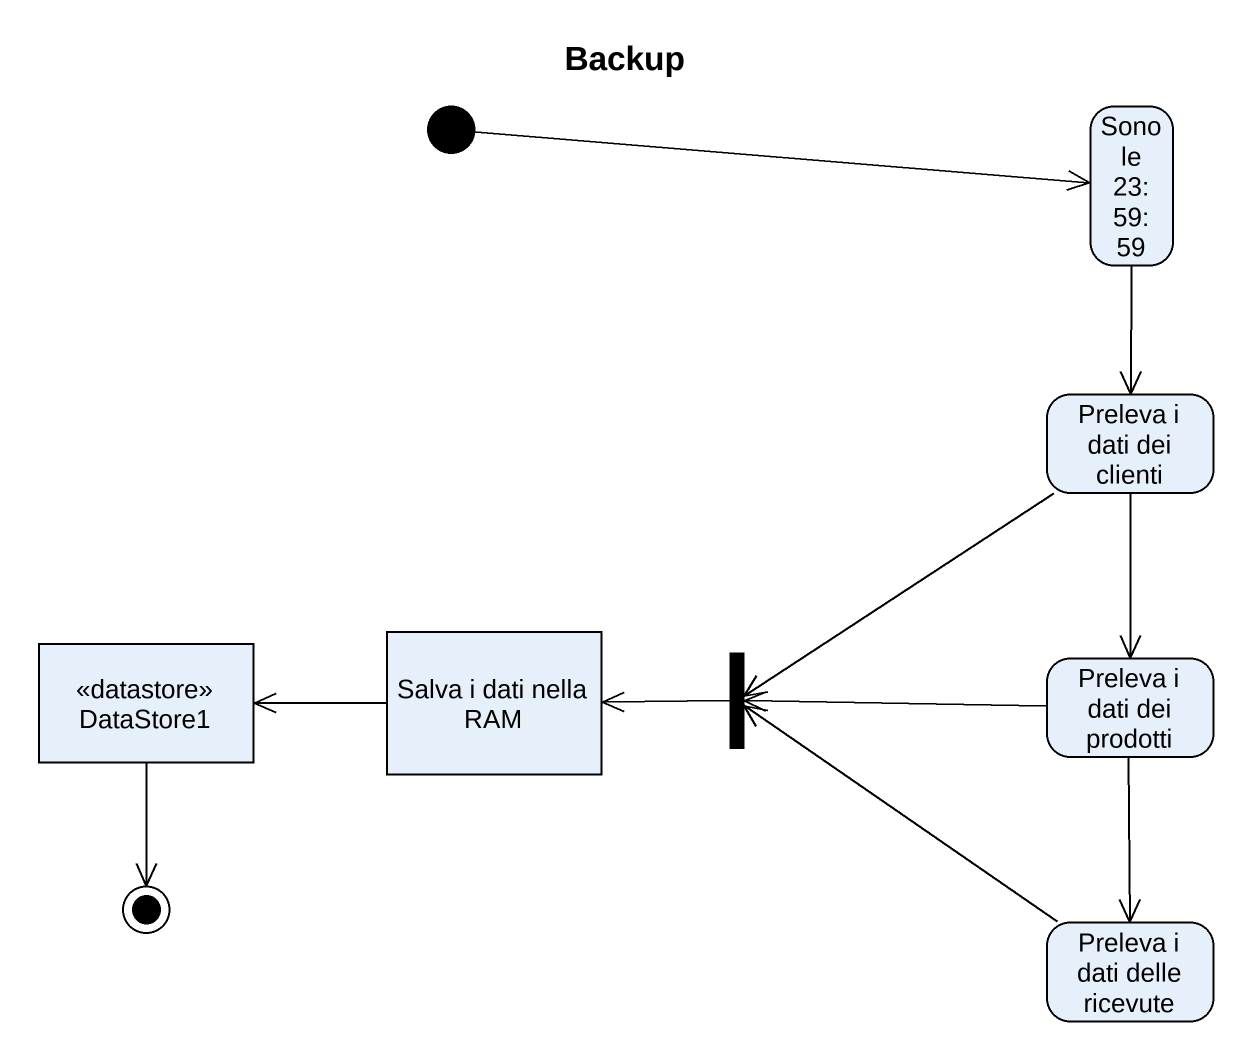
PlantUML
@startuml
title Backup
hide empty description
state "Sono le 23:59:59" as Sono_le_23_59_59
state "Preleva i dati dei clienti" as Preleva_i_dati_dei_clienti
state DataStore1 <<datastore>>
state "Salva i dati nella RAM" as Salva_i_dati_nella_RAM <<object>>
state fork1 <<join>>
state "Preleva i dati dei prodotti" as Preleva_i_dati_dei_prodotti
state "Preleva i dati delle ricevute" as Preleva_i_dati_delle
[*] -right-> Sono_le_23_59_59
Sono_le_23_59_59 --> Preleva_i_dati_dei_clienti
Preleva_i_dati_dei_clienti --> fork1
Preleva_i_dati_dei_clienti --> Preleva_i_dati_dei_prodotti
Salva_i_dati_nella_RAM -left-> DataStore1
fork1 -left-> Salva_i_dati_nella_RAM
Preleva_i_dati_dei_prodotti -left-> fork1
Preleva_i_dati_dei_prodotti --> Preleva_i_dati_delle
Preleva_i_dati_delle -up-> fork1
DataStore1 --> [*]
@enduml
